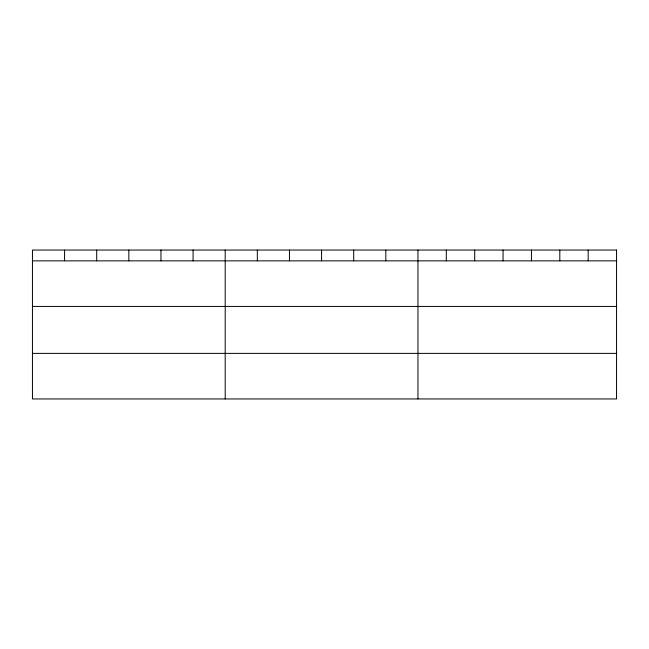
<?xml version="1.0" encoding="UTF-8"?>
<svg xmlns="http://www.w3.org/2000/svg" width="649" height="649" viewBox="0 0 649 649"><rect width="100%" height="100%" fill="white"/><g stroke="black" fill="none" stroke-linecap="round" stroke-linejoin="round"><path stroke-width="0.97" d="M32.45 260.857L616.55 260.857M32.45 306.425L616.55 306.425M32.45 353.381L616.55 353.381M588.181 250.052L588.181 260.857M559.811 250.052L559.811 260.857M531.442 250.052L531.442 260.857M503.064 250.052L503.064 260.857M474.695 250.052L474.695 260.857M446.325 250.052L446.325 260.857M417.956 250.052L417.956 398.948M385.831 250.052L385.831 260.857M353.705 250.052L353.705 260.857M321.579 250.052L321.579 260.857M289.454 250.052L289.454 260.857M257.329 250.052L257.329 260.857M225.203 250.052L225.203 398.948M193.078 250.052L193.078 260.857M160.952 250.052L160.952 260.857M128.827 250.052L128.827 260.857M96.701 250.052L96.701 260.857M64.575 250.052L64.575 260.857M616.55 250.052L32.45 250.052L32.45 398.948L616.55 398.948L616.55 250.052"/></g></svg>
